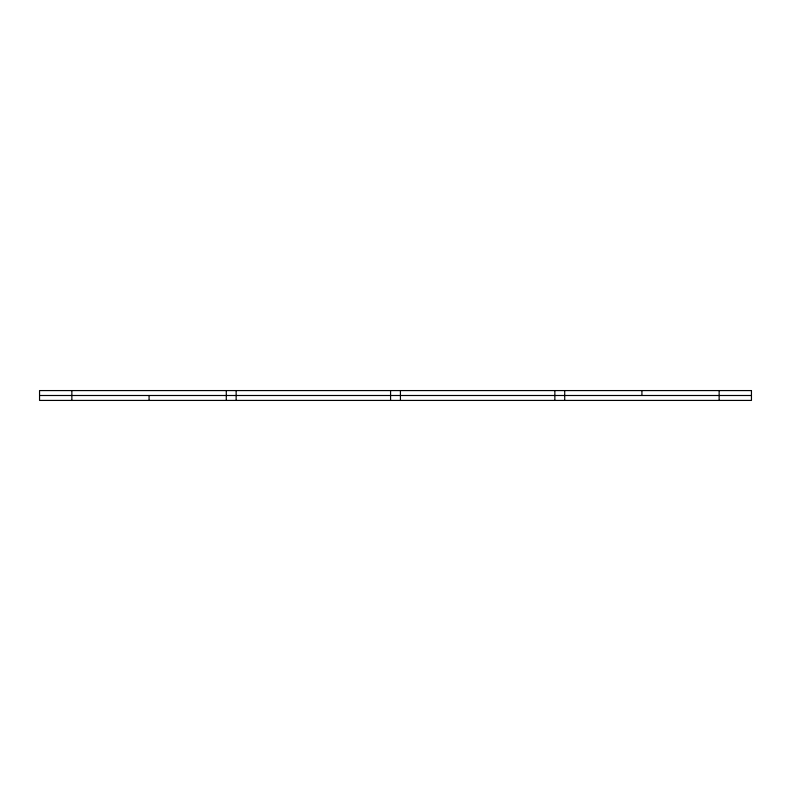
<?xml version="1.0" encoding="UTF-8"?>
<svg xmlns="http://www.w3.org/2000/svg" width="791" height="791" viewBox="0 0 791 791"><rect width="100%" height="100%" fill="white"/><g stroke="black" fill="none" stroke-linecap="round" stroke-linejoin="round"><path stroke-width="1.19" d="M39.55 395.5L751.45 395.5M719.138 390.576L719.138 400.424M641.926 390.576L641.926 395.5M564.715 390.576L564.715 400.424M554.857 390.576L554.857 400.424M400.424 390.576L400.424 400.424M390.576 390.576L390.576 400.424M236.143 390.576L236.143 400.424M226.285 390.576L226.285 400.424M149.074 395.5L149.074 400.424M71.862 390.576L71.862 400.424M751.45 390.576L39.55 390.576L39.55 400.424L751.45 400.424L751.45 390.576"/></g></svg>
